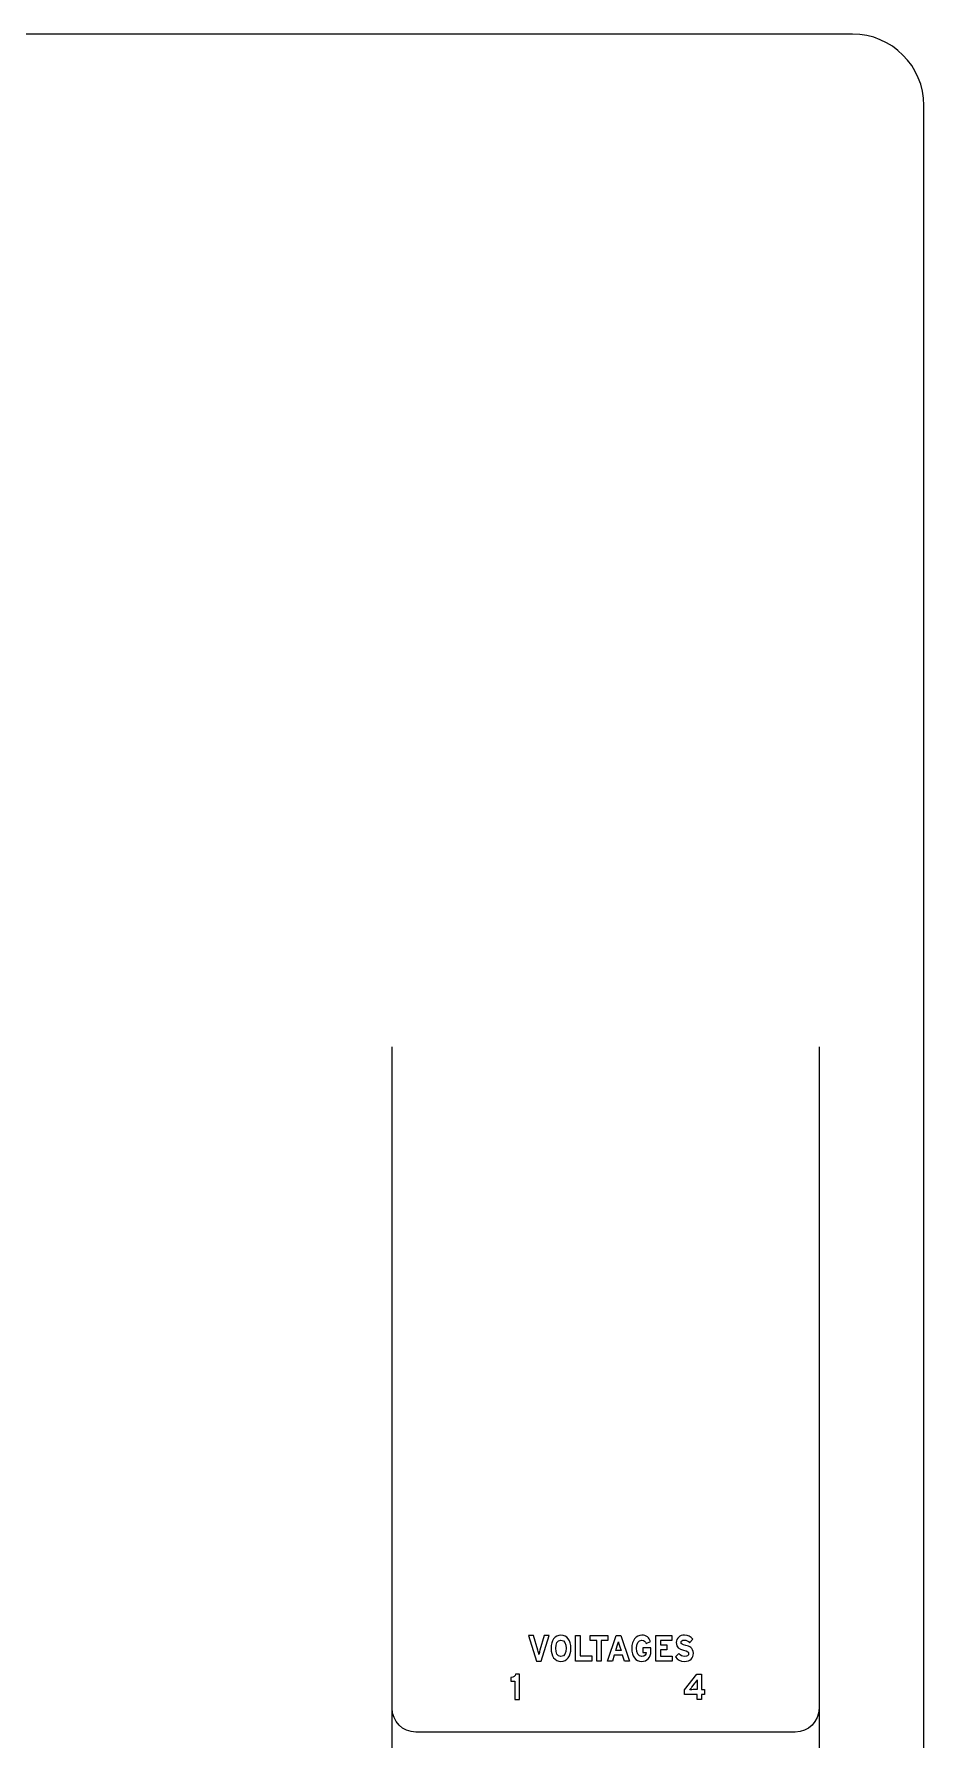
# Model space of a CAD drawing. Extents: x 2 to 47.7, y 0.2 to 35.3.
# Drawn here: x 32.74 to 36.48, y 12.84 to 20 of the extents above; entities that cross this region are included whole.
import ezdxf

# ---------------------------------------------------------------- set-up
doc = ezdxf.new("R2010")
doc.units = 0
doc.header["$MEASUREMENT"] = 0
doc.layers.add('4_00__DWG', color=7, linetype='CONTINUOUS')

msp = doc.modelspace()

# ---------------------------------------------------------------- linework, layer by layer
at = {"layer": '4_00__DWG', "color": 250}
for points in [[(35.0154, 13.1679), (35.0154, 13.2749), (35.0347, 13.2749), (35.0347, 13.189), (35.083, 13.189), (35.083, 13.1679), (35.0154, 13.1679)], [(35.1232, 13.2538), (35.1232, 13.1679), (35.104, 13.1679), (35.104, 13.2538), (35.0763, 13.2538), (35.0763, 13.2749), (35.1509, 13.2749), (35.1509, 13.2538), (35.1232, 13.2538)], [(35.2205, 13.1679), (35.2129, 13.1918), (35.1777, 13.1918), (35.1701, 13.1679), (35.1495, 13.1679), (35.1864, 13.2749), (35.2051, 13.2749), (35.2416, 13.1679), (35.2205, 13.1679)], [(35.352, 13.1679), (35.352, 13.2749), (35.4189, 13.2749), (35.4189, 13.2539), (35.3713, 13.2539), (35.3713, 13.2354), (35.3989, 13.2354), (35.3989, 13.2147), (35.3713, 13.2147), (35.3713, 13.1888), (35.4209, 13.1888), (35.4209, 13.1679), (35.352, 13.1679)], [(35.5447, 13.0277), (35.5447, 13.0059), (35.5261, 13.0059), (35.5261, 13.0277), (35.4734, 13.0277), (35.4734, 13.047), (35.5245, 13.1128), (35.5447, 13.1128), (35.5447, 13.0476), (35.5573, 13.0476), (35.5573, 13.0277), (35.5447, 13.0277)]]:
    msp.add_lwpolyline(points, dxfattribs=at)
for points, knots in [([(36.4782, 5.3148), (36.4782, 5.1492), (36.3438, 5.0149), (36.1782, 5.0149), (36.1782, 5.0149), (28.2977, 5.0149), (28.2977, 5.0149), (28.132, 5.0149), (27.9977, 5.1492), (27.9977, 5.3148), (27.9977, 5.3148), (27.9977, 19.7), (27.9977, 19.7), (27.9977, 19.8657), (28.132, 20), (28.2977, 20), (28.2977, 20), (36.1782, 20), (36.1782, 20), (36.3438, 20), (36.4782, 19.8657), (36.4782, 19.7), (36.4782, 19.7), (36.4782, 5.3148), (36.4782, 5.3148)], [0, 0, 0, 0, 1, 1, 1, 2, 2, 2, 3, 3, 3, 4, 4, 4, 5, 5, 5, 6, 6, 6, 7, 7, 7, 8, 8, 8, 8]), ([(34.6226, 12.684), (34.6226, 12.684), (34.3448, 12.684), (34.3448, 12.684), (34.2896, 12.684), (34.2449, 12.7288), (34.2449, 12.784), (34.2449, 12.784), (34.2449, 15.7468), (34.2449, 15.7468)], [0, 0, 0, 0, 1, 1, 1, 2, 2, 2, 3, 3, 3, 3]), ([(36.0379, 15.7468), (36.0379, 15.7468), (36.0379, 12.784), (36.0379, 12.784), (36.0379, 12.7288), (35.9931, 12.684), (35.9378, 12.684), (35.9378, 12.684), (35.6726, 12.684), (35.6726, 12.684)], [0, 0, 0, 0, 1, 1, 1, 2, 2, 2, 3, 3, 3, 3]), ([(34.8702, 13.1679), (34.8702, 13.1679), (34.8515, 13.1679), (34.8515, 13.1679), (34.8515, 13.1679), (34.8173, 13.2749), (34.8173, 13.2749), (34.8173, 13.2749), (34.8386, 13.2749), (34.8386, 13.2749), (34.8386, 13.2749), (34.8568, 13.213), (34.8568, 13.213), (34.8586, 13.207), (34.8605, 13.1992), (34.8613, 13.1954), (34.8621, 13.1994), (34.8639, 13.2067), (34.8657, 13.213), (34.8657, 13.213), (34.8835, 13.2749), (34.8835, 13.2749), (34.8835, 13.2749), (34.9045, 13.2749), (34.9045, 13.2749), (34.9045, 13.2749), (34.8702, 13.1679), (34.8702, 13.1679)], [0, 0, 0, 0, 1, 1, 1, 2, 2, 2, 3, 3, 3, 4, 4, 4, 5, 5, 5, 6, 6, 6, 7, 7, 7, 8, 8, 8, 9, 9, 9, 9]), ([(34.954, 13.1662), (34.9277, 13.1662), (34.9122, 13.1888), (34.9122, 13.2214), (34.9122, 13.2539), (34.9277, 13.2765), (34.954, 13.2765), (34.9802, 13.2765), (34.9958, 13.2539), (34.9958, 13.2214), (34.9958, 13.1888), (34.9802, 13.1662), (34.954, 13.1662)], [0, 0, 0, 0, 1, 1, 1, 2, 2, 2, 3, 3, 3, 4, 4, 4, 4]), ([(34.954, 13.2553), (34.9385, 13.2553), (34.932, 13.2405), (34.932, 13.2214), (34.932, 13.2023), (34.9385, 13.1875), (34.954, 13.1875), (34.9695, 13.1875), (34.976, 13.2023), (34.976, 13.2214), (34.976, 13.2405), (34.9695, 13.2553), (34.954, 13.2553)], [0, 0, 0, 0, 1, 1, 1, 2, 2, 2, 3, 3, 3, 4, 4, 4, 4]), ([(35.293, 13.1662), (35.2679, 13.1662), (35.251, 13.1876), (35.251, 13.2214), (35.251, 13.2539), (35.2686, 13.2765), (35.2937, 13.2765), (35.3134, 13.2765), (35.3239, 13.2663), (35.3302, 13.2498), (35.3302, 13.2498), (35.3119, 13.2414), (35.3119, 13.2414), (35.3083, 13.2493), (35.3039, 13.2553), (35.2935, 13.2553), (35.279, 13.2553), (35.2708, 13.2413), (35.2708, 13.2214), (35.2708, 13.2017), (35.2792, 13.1872), (35.2936, 13.1872), (35.3068, 13.1872), (35.3113, 13.194), (35.3124, 13.2034), (35.3124, 13.2034), (35.2972, 13.2034), (35.2972, 13.2034), (35.2972, 13.2034), (35.2972, 13.2234), (35.2972, 13.2234), (35.2972, 13.2234), (35.3317, 13.2234), (35.3317, 13.2234), (35.3317, 13.2234), (35.3317, 13.2093), (35.3317, 13.2093), (35.3317, 13.1818), (35.3153, 13.1662), (35.293, 13.1662)], [0, 0, 0, 0, 1, 1, 1, 2, 2, 2, 3, 3, 3, 4, 4, 4, 5, 5, 5, 6, 6, 6, 7, 7, 7, 8, 8, 8, 9, 9, 9, 10, 10, 10, 11, 11, 11, 12, 12, 12, 13, 13, 13, 13]), ([(35.4721, 13.1662), (35.456, 13.1662), (35.442, 13.1737), (35.4347, 13.1856), (35.4347, 13.1856), (35.4486, 13.1994), (35.4486, 13.1994), (35.4553, 13.1907), (35.464, 13.1872), (35.4732, 13.1872), (35.4846, 13.1872), (35.49, 13.1907), (35.49, 13.1988), (35.49, 13.2057), (35.4867, 13.2087), (35.4685, 13.2133), (35.4508, 13.2179), (35.4384, 13.2241), (35.4384, 13.2452), (35.4384, 13.2646), (35.4538, 13.2765), (35.4728, 13.2765), (35.4878, 13.2765), (35.4988, 13.2703), (35.5078, 13.2597), (35.5078, 13.2597), (35.4939, 13.2448), (35.4939, 13.2448), (35.4878, 13.2518), (35.4809, 13.2558), (35.4721, 13.2558), (35.4618, 13.2558), (35.4583, 13.2509), (35.4583, 13.2461), (35.4583, 13.2394), (35.4625, 13.2373), (35.4777, 13.2333), (35.493, 13.2293), (35.5099, 13.2235), (35.5099, 13.2003), (35.5099, 13.18), (35.4983, 13.1662), (35.4721, 13.1662)], [0, 0, 0, 0, 1, 1, 1, 2, 2, 2, 3, 3, 3, 4, 4, 4, 5, 5, 5, 6, 6, 6, 7, 7, 7, 8, 8, 8, 9, 9, 9, 10, 10, 10, 11, 11, 11, 12, 12, 12, 13, 13, 13, 14, 14, 14, 14]), ([(35.2001, 13.2315), (35.1982, 13.2377), (35.1962, 13.2442), (35.1953, 13.2481), (35.1943, 13.2442), (35.1924, 13.2377), (35.1905, 13.2315), (35.1905, 13.2315), (35.1843, 13.2121), (35.1843, 13.2121), (35.1843, 13.2121), (35.2063, 13.2121), (35.2063, 13.2121), (35.2063, 13.2121), (35.2001, 13.2315), (35.2001, 13.2315)], [0, 0, 0, 0, 1, 1, 1, 2, 2, 2, 3, 3, 3, 4, 4, 4, 5, 5, 5, 5]), ([(34.7605, 13.0059), (34.7605, 13.0059), (34.7605, 13.0832), (34.7605, 13.0832), (34.7605, 13.0832), (34.744, 13.0832), (34.744, 13.0832), (34.744, 13.0832), (34.744, 13.0989), (34.744, 13.0989), (34.7547, 13.0995), (34.7618, 13.104), (34.7637, 13.1128), (34.7637, 13.1128), (34.7796, 13.1128), (34.7796, 13.1128), (34.7796, 13.1128), (34.7796, 13.0059), (34.7796, 13.0059), (34.7796, 13.0059), (34.7605, 13.0059), (34.7605, 13.0059)], [0, 0, 0, 0, 1, 1, 1, 2, 2, 2, 3, 3, 3, 4, 4, 4, 5, 5, 5, 6, 6, 6, 7, 7, 7, 7]), ([(35.518, 13.0763), (35.518, 13.0763), (35.5042, 13.0584), (35.5042, 13.0584), (35.5012, 13.0545), (35.4972, 13.0496), (35.4952, 13.0473), (35.4985, 13.0473), (35.5088, 13.0476), (35.5143, 13.0476), (35.5143, 13.0476), (35.5261, 13.0476), (35.5261, 13.0476), (35.5261, 13.0476), (35.5261, 13.065), (35.5261, 13.065), (35.5261, 13.0711), (35.5265, 13.0844), (35.5265, 13.0884), (35.5247, 13.0856), (35.5212, 13.0804), (35.518, 13.0763)], [0, 0, 0, 0, 1, 1, 1, 2, 2, 2, 3, 3, 3, 4, 4, 4, 5, 5, 5, 6, 6, 6, 7, 7, 7, 7]), ([(36.0379, 12.9694), (36.0379, 12.9142), (35.9931, 12.8694), (35.9378, 12.8694), (35.9378, 12.8694), (34.3448, 12.8694), (34.3448, 12.8694), (34.2896, 12.8694), (34.2449, 12.9142), (34.2449, 12.9694)], [0, 0, 0, 0, 1, 1, 1, 2, 2, 2, 3, 3, 3, 3])]:
    msp.add_open_spline(points, degree=3, knots=knots, dxfattribs=at)

doc.saveas('drawing.dxf')
